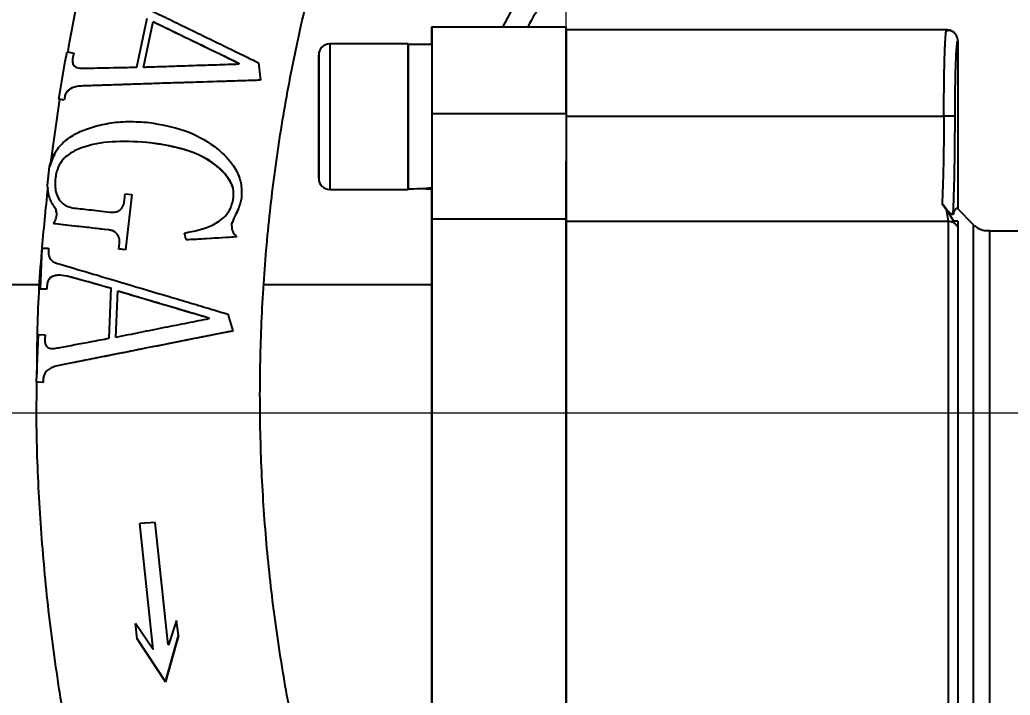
# Model space of a CAD drawing. Header units: millimetres. Extents: x 2251 to 4395, y 932 to 2449.
# Drawn here: x 2930.8 to 3019.3, y 1306.6 to 1367 of the extents above; entities that cross this region are included whole.
import ezdxf

# ---------------------------------------------------------------- set-up
doc = ezdxf.new("R2010")
doc.units = ezdxf.units.MM
doc.layers.add('AM_5', color=3, linetype='Continuous', lineweight=25)
doc.styles.add('SLDTEXTSTYLE1', font='txt.shx', dxfattribs={"width": 0.7, "bigfont": 'gbcbig.shx'})
doc.dimstyles.new('SLDDIMSTYLE12$0', dxfattribs={"dimtxt": 12, "dimasz": 10, "dimexe": 0, "dimexo": 0.0625, "dimgap": 0.875, "dimtad": 1, "dimdec": 1, "dimlfac": 1.8, "dimrnd": 1e-09, "dimzin": 12, "dimdsep": 46, "dimtxsty": 'SLDTEXTSTYLE1', "dimcen": 0.09, "dimdle": 8.16, "dimclrd": 3, "dimclre": 3, "dimadec": 0, "dimazin": 3, "dimtfac": 1, "dimtdec": 1, "dimtofl": 0, "dimtmove": 0, "dimatfit": 3, "dimfxl": 0, "dimfrac": 2, "dimtolj": 1, "dimlwd": 5, "dimlwe": 5, "dimarcsym": 0})

# ---------------------------------------------------------------- blocks, each defined once
blk = doc.blocks.new('*D80')
at = {"layer": 'AM_5', "color": 3, "linetype": 'Continuous', "lineweight": 5, "transparency": 16777216}
for p, q in [((2979.586, 1366.357), (2979.586, 1524.01)), ((3092.509, 1524.01), (2989.586, 1524.01))]:
    blk.add_line(p, q, dxfattribs=at)
at = {"layer": 'AM_5', "color": 3, "lineweight": 5, "transparency": 16777216}
blk.add_line((3102.509, 1472.024), (3102.509, 1524.01), dxfattribs=at)
at = {"layer": 'AM_5', "color": 3, "transparency": 16777216}
for points in [[(2989.586, 1525.677), (2989.586, 1522.343), (2979.586, 1524.01)], [(3092.509, 1525.677), (3092.509, 1522.343), (3102.509, 1524.01)]]:
    blk.add_solid(points, dxfattribs=at)
at = {"layer": 'Defpoints', "color": 0, "transparency": 16777216}
for p in [(2979.586, 1524.01), (3102.509, 1471.962), (2979.586, 1366.295)]:
    blk.add_point(p, dxfattribs=at)
at = {"layer": 'AM_5', "color": 0, "transparency": 16777216, "insert": (3041.048, 1530.885), "char_height": 12, "attachment_point": 5, "style": 'SLDTEXTSTYLE1'}
blk.add_mtext('\\A1;123', dxfattribs=at)
blk = doc.blocks.new('*D81')
at = {"layer": 'AM_5', "color": 3, "linetype": 'Continuous', "lineweight": 5, "transparency": 16777216}
for p, q in [((2817.086, 1308.901), (2817.086, 1522.898)), ((2969.587, 1522.898), (2827.086, 1522.898))]:
    blk.add_line(p, q, dxfattribs=at)
at = {"layer": 'AM_5', "color": 3, "lineweight": 5, "transparency": 16777216}
blk.add_line((2979.587, 1364.078), (2979.587, 1522.898), dxfattribs=at)
at = {"layer": 'AM_5', "color": 3, "transparency": 16777216}
for points in [[(2827.086, 1524.565), (2827.086, 1521.231), (2817.086, 1522.898)], [(2969.587, 1524.565), (2969.587, 1521.231), (2979.587, 1522.898)]]:
    blk.add_solid(points, dxfattribs=at)
at = {"layer": 'Defpoints', "color": 0, "transparency": 16777216}
for p in [(2817.086, 1522.898), (2979.587, 1364.015), (2817.086, 1308.839)]:
    blk.add_point(p, dxfattribs=at)
at = {"layer": 'AM_5', "color": 0, "transparency": 16777216, "insert": (2898.336, 1529.773), "char_height": 12, "attachment_point": 5, "style": 'SLDTEXTSTYLE1'}
blk.add_mtext('\\A1;165', dxfattribs=at)
blk = doc.blocks.new('*D73')
at = {"layer": 'AM_5', "color": 3, "lineweight": 5, "transparency": 16777216}
blk.add_line((3058.297, 1331.828), (2907.958, 1331.828), dxfattribs=at)
at = {"layer": 'AM_5', "color": 3, "linetype": 'Continuous', "lineweight": 5, "transparency": 16777216}
for p, q in [((2907.958, 1321.828), (2907.958, 1100.203)), ((3037.59, 1090.203), (2907.958, 1090.203))]:
    blk.add_line(p, q, dxfattribs=at)
at = {"layer": 'AM_5', "color": 3, "transparency": 16777216}
for points in [[(2906.291, 1321.828), (2909.624, 1321.828), (2907.958, 1331.828)], [(2906.291, 1100.203), (2909.624, 1100.203), (2907.958, 1090.203)]]:
    blk.add_solid(points, dxfattribs=at)
at = {"layer": 'Defpoints', "color": 0, "transparency": 16777216}
for p in [(3058.359, 1331.828), (2907.958, 1090.203), (3037.652, 1090.203)]:
    blk.add_point(p, dxfattribs=at)
at = {"layer": 'AM_5', "color": 0, "transparency": 16777216, "insert": (2901.083, 1164.115), "char_height": 12, "attachment_point": 5, "rotation": 90, "style": 'SLDTEXTSTYLE1'}
blk.add_mtext('\\A1;245', dxfattribs=at)

msp = doc.modelspace()

# ---------------------------------------------------------------- linework, layer by layer
at = {"color": 7, "linetype": 'Continuous', "lineweight": 25}
for p, q in [((2941.238, 1362.725), (2942.147, 1367.113)), ((2941.845, 1362.702), (2942.692, 1366.798)), ((2941.845, 1362.699), (2942.692, 1366.795)), ((2942.692, 1366.798), (2942.692, 1366.795)), ((2979.586, 1366.295), (2967.586, 1366.295)), ((3013.589, 1366.062), (2979.586, 1366.062)), ((3013.541, 1365.908), (3013.586, 1366.062)), ((3014.04, 1365.954), (3013.964, 1365.949)), ((2965.486, 1364.795), (2958.486, 1364.795)), ((2967.586, 1364.735), (2965.486, 1364.735)), ((3014.586, 1365.062), (3014.586, 1350.062)), ((2934.842, 1363.238), (2935.02, 1364.097)), ((2935.02, 1364.097), (2935.605, 1363.981)), ((2935.605, 1363.981), (2935.525, 1363.591)), ((2935.605, 1363.979), (2935.525, 1363.589)), ((2935.525, 1363.589), (2935.525, 1363.591)), ((2935.605, 1363.979), (2935.605, 1363.981)), ((2934.28, 1359.878), (2934.842, 1363.238)), ((2950.36, 1363.077), (2950.341, 1362.979)), ((2952.098, 1363.121), (2952.285, 1361.558)), ((2936.11, 1361.031), (2936.11, 1361.032)), ((2952.285, 1361.551), (2952.285, 1361.558)), ((2957.486, 1361.295), (2957.486, 1361.295)), ((2957.486, 1361.295), (2957.486, 1358.295)), ((2957.486, 1358.295), (2957.486, 1361.295)), ((2934.796, 1360.081), (2934.737, 1359.788)), ((2934.796, 1360.079), (2934.737, 1359.786)), ((2934.796, 1360.079), (2934.796, 1360.081)), ((2934.321, 1359.869), (2933.495, 1353.982)), ((2934.737, 1359.788), (2934.28, 1359.878)), ((2934.476, 1359.837), (2934.28, 1359.878)), ((2934.737, 1359.786), (2934.476, 1359.837)), ((2934.737, 1359.786), (2934.737, 1359.788)), ((2957.486, 1358.295), (2957.486, 1355.295)), ((2957.486, 1358.295), (2957.486, 1358.295)), ((2957.486, 1355.295), (2957.486, 1358.295)), ((2967.587, 1358.575), (2979.586, 1358.575)), ((2979.586, 1358.359), (3013.34, 1358.359)), ((2942.139, 1356.003), (2942.139, 1356.006)), ((2933.751, 1354.71), (2933.445, 1353.865)), ((2933.751, 1354.71), (2933.9, 1354.935)), ((2957.486, 1355.295), (2957.486, 1355.295)), ((2933.248, 1352.159), (2933.445, 1353.865)), ((2965.486, 1353.955), (2965.486, 1351.855)), ((2933.361, 1351.343), (2933.248, 1352.159)), ((2933.964, 1352.828), (2933.964, 1352.83)), ((2940.142, 1350.831), (2940.208, 1351.424)), ((2940.208, 1351.424), (2940.8, 1351.354)), ((2940.8, 1351.354), (2940.23, 1346.414)), ((2940.8, 1351.351), (2940.23, 1346.411)), ((2940.8, 1351.351), (2940.8, 1351.354)), ((2950.592, 1351.894), (2950.592, 1351.901)), ((2958.486, 1351.795), (2965.486, 1351.795)), ((2967.586, 1351.855), (2967.586, 1351.97)), ((2933.864, 1350.238), (2933.864, 1350.24)), ((2950.576, 1351.017), (2950.576, 1351.024)), ((3013.181, 1350.531), (3013.587, 1349.975)), ((3013.587, 1349.975), (3013.653, 1349.878)), ((3013.587, 1349.975), (3013.587, 1349.9)), ((3013.587, 1349.9), (3013.721, 1348.94)), ((3013.653, 1349.878), (3014.187, 1348.967)), ((3016.001, 1348.648), (3014.583, 1350.065)), ((2933.794, 1348.745), (2933.794, 1348.747)), ((2979.587, 1349.139), (2967.587, 1349.139)), ((3013.721, 1348.94), (2979.587, 1348.94)), ((2938.734, 1348.185), (2938.734, 1348.188)), ((2945.509, 1347.904), (2945.509, 1347.909)), ((2945.64, 1347.293), (2945.509, 1347.909)), ((2945.64, 1347.289), (2945.509, 1347.904)), ((3027.562, 1348.062), (3017.415, 1348.062)), ((2939.637, 1346.483), (2939.696, 1346.977)), ((2945.64, 1347.289), (2945.64, 1347.293)), ((2950.179, 1347.558), (2950.179, 1347.565)), ((2932.75, 1346.569), (2932.601, 1342.907)), ((2932.75, 1346.569), (2933.345, 1346.549)), ((2932.75, 1346.569), (2932.75, 1346.569)), ((2933.345, 1346.549), (2933.334, 1346.252)), ((2933.345, 1346.547), (2933.334, 1346.25)), ((2933.345, 1346.547), (2933.345, 1346.549)), ((2940.23, 1346.414), (2939.637, 1346.483)), ((2939.637, 1346.48), (2939.637, 1346.483)), ((2940.23, 1346.411), (2939.637, 1346.48)), ((2940.23, 1346.411), (2940.23, 1346.414)), ((2932.617, 1343.295), (2826.586, 1343.295)), ((2933.211, 1343.185), (2933.196, 1342.886)), ((2933.211, 1343.183), (2933.196, 1342.884)), ((2933.211, 1343.183), (2933.211, 1343.185)), ((2935.227, 1344.002), (2935.227, 1344.004)), ((2967.586, 1343.295), (2952.591, 1343.295)), ((2933.196, 1342.886), (2932.601, 1342.907)), ((2932.601, 1342.907), (2932.601, 1342.906)), ((2932.68, 1342.902), (2932.601, 1342.906)), ((2933.196, 1342.884), (2932.68, 1342.902)), ((2933.196, 1342.884), (2933.196, 1342.886)), ((2938.77, 1338.515), (2938.951, 1342.97)), ((2939.373, 1338.589), (2939.539, 1342.745)), ((2939.373, 1338.586), (2939.539, 1342.742)), ((2939.539, 1342.745), (2939.539, 1342.742)), ((2949.37, 1340.665), (2949.804, 1339.158)), ((2947.672, 1340.339), (2947.665, 1340.243)), ((2932.271, 1334.59), (2932.442, 1338.851)), ((2932.442, 1338.851), (2933.037, 1338.829)), ((2933.037, 1338.829), (2933.019, 1338.434)), ((2933.037, 1338.827), (2933.019, 1338.432)), ((2933.037, 1338.827), (2933.037, 1338.829)), ((2949.804, 1339.151), (2949.804, 1339.158)), ((2934.013, 1336.016), (2934.013, 1336.018)), ((2932.866, 1334.569), (2932.271, 1334.59)), ((2932.421, 1334.583), (2932.271, 1334.59)), ((2932.271, 1334.59), (2932.271, 1334.59)), ((2932.866, 1334.567), (2932.421, 1334.583)), ((2932.878, 1334.869), (2932.866, 1334.569)), ((2932.878, 1334.867), (2932.866, 1334.567)), ((2932.866, 1334.567), (2932.866, 1334.569)), ((2932.878, 1334.867), (2932.878, 1334.869)), ((2942.886, 1322.061), (2941.494, 1321.961)), ((2941.494, 1321.961), (2941.494, 1321.958)), ((2942.696, 1310.704), (2941.494, 1321.961)), ((2942.696, 1310.701), (2941.494, 1321.958)), ((2944.047, 1311.117), (2942.886, 1322.061)), ((2944.797, 1313.305), (2944.07, 1311.125)), ((2944.972, 1311.972), (2944.797, 1313.305)), ((2941.283, 1311.671), (2941.105, 1313.031)), ((2942.696, 1310.704), (2941.105, 1313.031)), ((2941.105, 1313.031), (2941.105, 1313.028)), ((2941.283, 1311.668), (2941.105, 1313.028)), ((2941.283, 1311.671), (2943.785, 1307.829)), ((2941.283, 1311.668), (2941.283, 1311.671)), ((2943.785, 1307.825), (2941.283, 1311.668)), ((2943.785, 1307.829), (2944.972, 1311.972)), ((2944.972, 1311.968), (2943.785, 1307.825)), ((2944.972, 1311.972), (2944.972, 1311.968)), ((2944.07, 1311.125), (2944.047, 1311.117)), ((2943.785, 1307.829), (2943.785, 1307.825))]:
    msp.add_line(p, q, dxfattribs=at)
at = {"color": 7, "linetype": 'Continuous', "lineweight": 25, "flags": 128}
for points in [[(2967.586, 1364.735), (2967.586, 1365.537), (2967.586, 1366.103), (2967.586, 1366.295), (2967.586, 1366.103), (2967.586, 1365.537), (2967.587, 1364.623), (2967.587, 1363.407), (2967.587, 1361.945), (2967.587, 1360.308), (2967.587, 1358.575)], [(2979.586, 1358.575), (2979.586, 1360.308), (2979.586, 1361.945), (2979.586, 1363.407), (2979.586, 1364.623), (2979.586, 1365.537), (2979.586, 1366.103), (2979.586, 1366.295)], [(2958.486, 1364.795), (2958.486, 1364.696), (2958.486, 1364.263), (2958.486, 1363.508), (2958.486, 1362.473), (2958.486, 1361.212), (2958.486, 1359.794), (2958.486, 1358.295)], [(2965.486, 1364.795), (2965.486, 1364.696), (2965.486, 1364.263), (2965.486, 1363.508), (2965.486, 1362.473), (2965.486, 1361.212), (2965.486, 1359.794), (2965.486, 1358.295)], [(2965.486, 1351.855), (2965.486, 1352.031), (2965.486, 1352.549), (2965.486, 1353.382), (2965.486, 1354.483), (2965.486, 1355.793), (2965.486, 1357.24), (2965.486, 1358.744), (2965.486, 1360.224), (2965.486, 1361.598), (2965.486, 1362.791), (2965.486, 1363.739), (2965.486, 1364.389), (2965.486, 1364.706), (2965.486, 1364.735)], [(2958.486, 1358.295), (2958.486, 1356.796), (2958.486, 1355.377), (2958.486, 1354.116), (2958.486, 1353.081), (2958.486, 1352.326), (2958.486, 1351.893), (2958.486, 1351.795)], [(2965.486, 1358.295), (2965.486, 1356.796), (2965.486, 1355.377), (2965.486, 1354.116), (2965.486, 1353.081), (2965.486, 1352.326), (2965.486, 1351.893), (2965.486, 1351.795)], [(2967.587, 1358.575), (2967.587, 1356.928), (2967.587, 1355.335), (2967.587, 1353.842), (2967.587, 1352.488), (2967.587, 1351.311), (2967.587, 1350.344), (2967.587, 1349.614), (2967.587, 1349.139)], [(2979.586, 1358.575), (2979.586, 1356.928), (2979.586, 1355.335), (2979.587, 1353.842), (2979.587, 1352.488), (2979.587, 1351.311), (2979.587, 1350.344), (2979.587, 1349.614), (2979.587, 1349.139)], [(2967.586, 1349.139), (2967.586, 1349.614), (2967.586, 1350.344), (2967.586, 1351.311), (2967.586, 1351.855)], [(2967.586, 1343.295), (2967.586, 1344.335), (2967.586, 1346.276), (2967.586, 1347.88), (2967.586, 1349.139)], [(2967.587, 1349.139), (2967.587, 1347.88), (2967.587, 1346.276), (2967.587, 1344.335), (2967.587, 1342.064), (2967.587, 1339.476), (2967.587, 1336.581), (2967.587, 1333.393), (2967.587, 1329.928), (2967.587, 1326.2), (2967.587, 1322.227), (2967.587, 1318.028), (2967.587, 1313.622), (2967.587, 1309.029), (2967.587, 1304.271), (2967.587, 1299.369), (2967.587, 1294.347), (2967.587, 1289.228)], [(2979.587, 1289.228), (2979.587, 1294.347), (2979.587, 1299.369), (2979.587, 1304.271), (2979.587, 1309.029), (2979.587, 1313.622), (2979.587, 1318.028), (2979.587, 1322.227), (2979.587, 1326.2), (2979.587, 1329.928), (2979.587, 1333.393), (2979.587, 1336.581), (2979.587, 1339.476), (2979.587, 1342.064), (2979.587, 1344.335), (2979.587, 1346.276), (2979.587, 1347.88), (2979.587, 1349.139)], [(3013.721, 1348.94), (3013.721, 1347.693), (3013.721, 1346.1), (3013.721, 1344.168), (3013.721, 1341.908), (3013.721, 1339.329), (3013.721, 1336.444), (3013.721, 1333.265), (3013.721, 1329.808), (3013.721, 1326.088), (3013.721, 1322.123), (3013.721, 1317.931), (3013.721, 1313.531), (3013.721, 1308.943), (3013.721, 1304.19), (3013.721, 1299.293), (3013.721, 1294.274), (3013.721, 1289.157)], [(3014.587, 1348.963), (3014.587, 1348.904), (3014.587, 1348.844), (3014.587, 1348.782), (3014.587, 1348.719), (3014.587, 1348.654), (3014.587, 1348.588), (3014.587, 1348.52), (3014.587, 1348.451)], [(3016.001, 1303.403), (3016.001, 1308.052), (3016.001, 1312.538), (3016.001, 1316.841), (3016.001, 1320.94), (3016.001, 1324.816), (3016.001, 1328.451), (3016.001, 1331.829), (3016.001, 1334.933), (3016.001, 1337.749), (3016.001, 1340.264), (3016.001, 1342.467), (3016.001, 1344.346), (3016.001, 1345.894), (3016.001, 1347.103), (3016.001, 1347.967), (3016.001, 1348.483), (3016.001, 1348.648)], [(3014.587, 1348.451), (3014.587, 1347.211), (3014.587, 1345.628), (3014.587, 1343.71), (3014.587, 1341.464), (3014.587, 1338.902), (3014.587, 1336.035), (3014.587, 1332.877), (3014.587, 1329.442), (3014.587, 1325.746), (3014.587, 1321.806), (3014.587, 1317.641), (3014.587, 1313.269), (3014.587, 1308.712), (3014.587, 1303.989), (3014.587, 1299.124), (3014.587, 1294.137), (3014.587, 1289.053)], [(3017.415, 1348.062), (3017.415, 1348.024), (3017.415, 1347.684), (3017.415, 1346.995), (3017.415, 1345.961), (3017.415, 1344.586), (3017.415, 1342.876), (3017.415, 1340.84), (3017.415, 1338.487), (3017.415, 1335.828), (3017.415, 1332.876), (3017.415, 1329.644), (3017.415, 1326.147), (3017.415, 1322.402), (3017.415, 1318.426), (3017.415, 1314.238), (3017.415, 1309.858), (3017.415, 1305.306)], [(2967.587, 1279.735), (2967.587, 1283.257), (2967.587, 1288.174), (2967.587, 1293.016), (2967.587, 1297.757), (2967.587, 1302.374), (2967.587, 1306.842), (2967.587, 1311.139), (2967.587, 1315.244), (2967.587, 1319.135), (2967.587, 1322.792), (2967.587, 1326.197), (2967.587, 1329.332), (2967.587, 1332.182), (2967.587, 1334.732), (2967.587, 1336.969), (2967.587, 1338.881), (2967.587, 1340.459), (2967.587, 1341.695), (2967.587, 1342.582), (2967.587, 1343.116), (2967.586, 1343.295)]]:
    msp.add_lwpolyline(points, dxfattribs=at)
at = {"color": 7, "linetype": 'Continuous', "lineweight": 25}
for centre, radius, start, end in [((3040.509, 1331.828), 75, 103.12199, 152.6419), ((2958.486, 1363.795), 1, 90, 180), ((2958.486, 1352.795), 1, 180, 270)]:
    msp.add_arc(centre, radius, start, end, dxfattribs=at)
for centre, start_param, end_param in [((2965.486, 1358.295), 4.712389, 4.901786), ((2967.586, 1358.295), 4.618117, 4.712389)]:
    msp.add_ellipse(centre, major_axis=(11.154, 0), ratio=0.577348, start_param=start_param, end_param=end_param, dxfattribs=at)
for points, knots in [([(3102.154, 1163.097), (3104.714, 1163.122), (3108.295, 1163.157), (3113.564, 1163.435), (3118.028, 1163.771), (3123.344, 1164.336), (3128.913, 1165.11), (3134.727, 1166.12), (3140.698, 1167.376), (3146.774, 1168.886), (3152.912, 1170.657), (3159.077, 1172.691), (3165.241, 1174.991), (3171.378, 1177.556), (3177.466, 1180.386), (3183.485, 1183.48), (3189.418, 1186.835), (3195.247, 1190.447), (3200.957, 1194.312), (3206.532, 1198.427), (3211.96, 1202.784), (3217.225, 1207.378), (3222.317, 1212.203), (3227.222, 1217.25), (3231.928, 1222.513), (3236.426, 1227.983), (3240.704, 1233.651), (3244.753, 1239.509), (3248.563, 1245.545), (3252.124, 1251.751), (3255.43, 1258.116), (3258.471, 1264.628), (3261.24, 1271.277), (3263.73, 1278.052), (3265.935, 1284.94), (3267.85, 1291.928), (3269.469, 1299.006), (3270.787, 1306.16), (3271.799, 1313.377), (3272.504, 1320.644), (3272.897, 1327.948), (3272.976, 1335.276), (3272.739, 1342.614), (3272.184, 1349.949), (3271.312, 1357.266), (3270.122, 1364.553), (3268.614, 1371.796), (3266.789, 1378.98), (3264.648, 1386.093), (3262.194, 1393.121), (3259.43, 1400.049), (3256.357, 1406.866), (3252.98, 1413.556), (3249.302, 1420.108), (3245.329, 1426.508), (3241.064, 1432.744), (3236.512, 1438.802), (3231.68, 1444.67), (3226.573, 1450.336), (3221.197, 1455.789), (3215.75, 1460.837), (3210.277, 1465.489), (3204.818, 1469.758), (3199.194, 1473.801), (3193.412, 1477.609), (3187.485, 1481.177), (3181.422, 1484.499), (3175.236, 1487.569), (3168.94, 1490.383), (3162.546, 1492.935), (3156.071, 1495.221), (3149.533, 1497.237), (3142.958, 1498.98), (3136.385, 1500.445), (3129.892, 1501.626), (3123.602, 1502.523), (3118.078, 1503.107), (3113.196, 1503.474), (3108.371, 1503.714), (3102.397, 1503.831), (3096.88, 1503.721), (3091.611, 1503.449), (3087.147, 1503.112), (3081.831, 1502.547), (3076.262, 1501.773), (3070.448, 1500.763), (3064.477, 1499.507), (3058.401, 1497.996), (3052.263, 1496.226), (3046.098, 1494.192), (3039.934, 1491.892), (3033.797, 1489.327), (3027.709, 1486.496), (3021.69, 1483.403), (3015.757, 1480.048), (3009.928, 1476.436), (3004.218, 1472.57), (2998.642, 1468.456), (2993.215, 1464.099), (2987.95, 1459.505), (2982.858, 1454.68), (2977.953, 1449.633), (2973.246, 1444.37), (2968.749, 1438.9), (2964.47, 1433.231), (2960.422, 1427.374), (2956.612, 1421.338), (2953.05, 1415.132), (2949.746, 1408.767), (2946.703, 1402.255), (2943.941, 1395.604), (2941.604, 1389.321), (2940.325, 1385.216), (2939.762, 1383.408)], [0, 0, 0, 0, 0.010207, 0.014274, 0.021037, 0.028056, 0.035587, 0.043451, 0.051578, 0.059911, 0.06841, 0.077044, 0.085791, 0.094634, 0.103558, 0.112554, 0.121612, 0.130726, 0.13989, 0.149098, 0.158347, 0.167633, 0.176954, 0.186306, 0.195688, 0.205098, 0.214535, 0.223996, 0.233481, 0.242989, 0.252518, 0.262068, 0.271639, 0.281229, 0.290838, 0.300466, 0.310113, 0.319778, 0.329461, 0.339162, 0.348881, 0.358618, 0.368373, 0.378146, 0.387938, 0.397748, 0.407578, 0.417427, 0.427296, 0.437185, 0.447097, 0.457031, 0.466988, 0.47697, 0.486979, 0.497016, 0.507082, 0.517181, 0.527315, 0.537488, 0.547704, 0.556915, 0.566123, 0.575327, 0.584526, 0.593719, 0.602905, 0.612082, 0.621247, 0.630396, 0.639524, 0.64862, 0.657668, 0.666638, 0.675463, 0.683979, 0.691963, 0.697606, 0.703501, 0.71122, 0.721427, 0.725494, 0.732257, 0.739276, 0.746807, 0.754671, 0.762798, 0.771131, 0.77963, 0.788264, 0.797011, 0.805853, 0.814778, 0.823774, 0.832832, 0.841946, 0.85111, 0.860318, 0.869567, 0.878853, 0.888174, 0.897526, 0.906908, 0.916318, 0.925755, 0.935216, 0.944701, 0.954208, 0.963738, 0.973288, 0.982858, 0.992449, 1, 1, 1, 1]), ([(2994.003, 1229.504), (2993.042, 1230.505), (2990.553, 1233.097), (2986.771, 1237.511), (2982.64, 1242.713), (2978.739, 1248.118), (2975.07, 1253.705), (2971.643, 1259.466), (2968.469, 1265.39), (2965.555, 1271.465), (2962.911, 1277.68), (2960.542, 1284.022), (2958.458, 1290.479), (2956.663, 1297.039), (2955.163, 1303.687), (2953.964, 1310.411), (2953.07, 1317.197), (2952.485, 1324.03), (2952.211, 1330.898), (2952.252, 1337.786), (2952.61, 1344.678), (2953.285, 1351.562), (2954.278, 1358.422), (2955.589, 1365.244), (2957.219, 1372.013), (2959.164, 1378.715), (2961.424, 1385.335), (2963.996, 1391.858), (2966.877, 1398.271), (2970.063, 1404.559), (2973.551, 1410.708), (2977.336, 1416.703), (2981.412, 1422.533), (2985.775, 1428.181), (2990.419, 1433.637), (2995.338, 1438.886), (3000.348, 1443.743), (3005.402, 1448.215), (3010.461, 1452.312), (3015.687, 1456.189), (3021.081, 1459.819), (3025.557, 1462.617), (3028.282, 1464.114), (3029.108, 1464.568)], [0, 0, 0, 0, 0.015178, 0.039329, 0.06356, 0.087866, 0.112243, 0.136687, 0.161195, 0.185765, 0.210395, 0.235082, 0.259825, 0.284624, 0.309477, 0.334382, 0.359341, 0.384352, 0.409415, 0.434531, 0.459699, 0.484921, 0.510196, 0.535528, 0.560915, 0.586361, 0.611867, 0.637436, 0.66307, 0.688773, 0.714548, 0.740401, 0.766336, 0.79236, 0.818482, 0.844709, 0.871054, 0.894803, 0.918543, 0.942272, 0.965987, 0.989686, 1, 1, 1, 1]), ([(3023.936, 1402.922), (3023.647, 1402.854), (3023.068, 1402.716), (3022.203, 1402.497), (3021.341, 1402.269), (3020.483, 1402.03), (3019.627, 1401.78), (3018.775, 1401.52), (3017.926, 1401.249), (3017.08, 1400.968), (3016.237, 1400.677), (3015.398, 1400.375), (3013.264, 1399.579), (3009.884, 1398.158), (3005.343, 1395.867), (3000.943, 1393.248), (2996.697, 1390.296), (2992.657, 1387.039), (2988.847, 1383.491), (2985.298, 1379.681), (2982.042, 1375.64), (2979.089, 1371.395), (2977.207, 1368.233), (2976.273, 1366.509), (2976.158, 1366.295)], [0, 0, 0, 0, 0.0109905, 0.0219738, 0.0329514, 0.0439251, 0.0548963, 0.0658669, 0.0768384, 0.0878125, 0.0987907, 0.1097749, 0.1207665, 0.1829209, 0.2450819, 0.3084864, 0.3718973, 0.435946, 0.5000009, 0.5640495, 0.6281044, 0.6915089, 0.7549199, 0.7639105, 0.7639105, 0.7639105, 0.7639105]), ([(2936.206, 1369.831), (2936.052, 1369.178), (2935.603, 1367.278), (2935.276, 1365.353), (2935.061, 1364.089)], [0, 0, 0, 0, 0.343292, 1, 1, 1, 1]), ([(2937.967, 1370.003), (2938.725, 1369.636), (2940.239, 1368.902), (2943.522, 1367.305), (2946.535, 1365.836), (2948.967, 1364.65), (2950.649, 1363.829), (2951.651, 1363.339), (2952.098, 1363.121)], [0, 0, 0, 0, 0.22299, 0.445793, 0.67328, 0.789814, 0.906343, 1, 1, 1, 1]), ([(2942.692, 1366.798), (2943.269, 1366.518), (2944.442, 1365.95), (2946.351, 1365.024), (2948.363, 1364.047), (2949.686, 1363.404), (2950.36, 1363.077)], [0, 0, 0, 0, 0.233574, 0.473975, 0.732396, 1, 1, 1, 1]), ([(2942.692, 1366.795), (2943.749, 1366.282), (2945.865, 1365.256), (2948.533, 1363.96), (2949.918, 1363.286), (2950.36, 1363.071)], [0, 0, 0, 0, 0.405367, 0.810677, 1, 1, 1, 1]), ([(2979.586, 1362.295), (2979.586, 1362.823), (2979.586, 1364.229), (2979.586, 1365.64), (2979.586, 1366.266), (2979.586, 1365.669), (2979.586, 1363.972), (2979.586, 1361.415), (2979.586, 1359.378), (2979.586, 1358.359)], [0, 0, 0, 0, 0.091355, 0.242796, 0.394236, 0.545677, 0.697118, 0.848559, 1, 1, 1, 1]), ([(3013.34, 1358.359), (3013.345, 1359.359), (3013.352, 1360.882), (3013.383, 1362.684), (3013.41, 1363.737), (3013.438, 1364.507), (3013.465, 1365.069), (3013.496, 1365.539), (3013.522, 1365.853), (3013.538, 1365.899), (3013.541, 1365.908)], [0, 0, 0, 0, 0.276006, 0.420829, 0.569794, 0.657735, 0.751932, 0.852383, 0.969954, 1, 1, 1, 1]), ([(3014.195, 1365.856), (3014.086, 1365.916), (3013.867, 1366.038), (3013.639, 1365.966), (3013.525, 1365.93)], [0, 0, 0, 0, 0.500061, 1, 1, 1, 1]), ([(3014.586, 1365.062), (3014.581, 1365.145), (3014.571, 1365.28), (3014.486, 1365.524), (3014.345, 1365.737), (3014.139, 1365.903), (3013.902, 1366.028), (3013.71, 1366.049), (3013.586, 1366.062)], [0, 0, 0, 0, 0.158879, 0.258263, 0.492919, 0.635443, 0.763123, 1, 1, 1, 1]), ([(3014.34, 1358.322), (3014.344, 1359.221), (3014.354, 1361.019), (3014.411, 1363.249), (3014.492, 1364.79), (3014.555, 1364.971), (3014.586, 1365.062)], [0, 0, 0, 0, 0.250108, 0.500057, 0.750022, 1, 1, 1, 1]), ([(2935.525, 1363.591), (2935.511, 1363.507), (2935.487, 1363.361), (2935.493, 1363.159), (2935.54, 1362.976), (2935.722, 1362.729), (2936.111, 1362.616), (2936.54, 1362.627), (2936.747, 1362.632)], [0, 0, 0, 0, 0.075592, 0.129544, 0.200348, 0.316647, 0.669362, 1, 1, 1, 1]), ([(2935.525, 1363.589), (2935.51, 1363.504), (2935.488, 1363.38), (2935.493, 1363.275), (2935.495, 1363.243)], [0, 0, 0, 0, 0.690619, 1, 1, 1, 1]), ([(2957.486, 1358.295), (2957.486, 1358.986), (2957.486, 1360.051), (2957.486, 1361.331), (2957.486, 1362.211), (2957.486, 1362.926), (2957.486, 1363.59), (2957.486, 1363.927), (2957.486, 1363.59), (2957.486, 1362.926), (2957.487, 1362.211), (2957.487, 1361.331), (2957.487, 1360.051), (2957.487, 1358.986), (2957.487, 1358.295)], [0, 0, 0, 0, 0.119728, 0.18418, 0.25, 0.31582, 0.380272, 0.5, 0.619728, 0.68418, 0.75, 0.81582, 0.880272, 1, 1, 1, 1]), ([(2936.747, 1362.632), (2937.611, 1362.651), (2938.908, 1362.679), (2940.655, 1362.714), (2941.238, 1362.725)], [0, 0, 0, 0, 0.666054, 1, 1, 1, 1]), ([(2950.341, 1362.979), (2949.699, 1362.958), (2948.396, 1362.917), (2946.362, 1362.851), (2944.32, 1362.784), (2942.822, 1362.735), (2942.013, 1362.708), (2941.845, 1362.702)], [0, 0, 0, 0, 0.231076, 0.468855, 0.699928, 0.937733, 1, 1, 1, 1]), ([(2936.11, 1361.032), (2935.959, 1361.009), (2935.656, 1360.962), (2935.264, 1360.806), (2935.002, 1360.564), (2934.847, 1360.281), (2934.812, 1360.144), (2934.796, 1360.081)], [0, 0, 0, 0, 0.2849657, 0.5701763, 0.8579747, 0.9347833, 1, 1, 1, 1]), ([(2936.11, 1361.031), (2935.955, 1361.006), (2935.646, 1360.958), (2935.255, 1360.798), (2934.999, 1360.556), (2934.848, 1360.282), (2934.812, 1360.143), (2934.796, 1360.079)], [0, 0, 0, 0, 0.284377, 0.568981, 0.855817, 0.932972, 1, 1, 1, 1]), ([(2952.285, 1361.558), (2951.691, 1361.54), (2950.502, 1361.503), (2947.907, 1361.422), (2945.164, 1361.334), (2942.525, 1361.248), (2940.64, 1361.186), (2938.926, 1361.129), (2937.352, 1361.076), (2936.536, 1361.047), (2936.11, 1361.032)], [0, 0, 0, 0, 0.1101454, 0.2202978, 0.4397644, 0.5503798, 0.6609876, 0.7707247, 0.8804511, 1, 1, 1, 1]), ([(2952.285, 1361.551), (2951.419, 1361.525), (2949.689, 1361.473), (2946.298, 1361.367), (2942.767, 1361.254), (2939.434, 1361.144), (2937.26, 1361.071), (2936.349, 1361.039), (2936.11, 1361.031)], [0, 0, 0, 0, 0.185407, 0.370709, 0.558398, 0.746927, 0.933689, 1, 1, 1, 1]), ([(2957.487, 1358.295), (2957.487, 1357.603), (2957.487, 1356.538), (2957.487, 1355.258), (2957.487, 1354.378), (2957.486, 1353.663), (2957.486, 1352.999), (2957.486, 1352.662), (2957.486, 1352.999), (2957.486, 1353.663), (2957.486, 1354.378), (2957.486, 1355.258), (2957.486, 1356.538), (2957.486, 1357.603), (2957.486, 1358.295)], [0, 0, 0, 0, 0.119728, 0.18418, 0.25, 0.31582, 0.380272, 0.5, 0.619728, 0.68418, 0.75, 0.81582, 0.880272, 1, 1, 1, 1]), ([(3013.34, 1358.359), (3013.337, 1357.589), (3013.331, 1356.052), (3013.298, 1353.949), (3013.247, 1352.018), (3013.204, 1351.047), (3013.181, 1350.531)], [0, 0, 0, 0, 0.250692, 0.499976, 0.734182, 1, 1, 1, 1]), ([(3014.34, 1358.322), (3014.322, 1358.327), (3014.285, 1358.336), (3014.051, 1358.349), (3013.719, 1358.357), (3013.463, 1358.359), (3013.34, 1358.359)], [0, 0, 0, 0, 0.241118, 0.500786, 0.760016, 1, 1, 1, 1]), ([(3014.17, 1349.585), (3014.196, 1350.17), (3014.244, 1351.237), (3014.296, 1353.4), (3014.33, 1355.735), (3014.337, 1357.466), (3014.34, 1358.322)], [0, 0, 0, 0, 0.273586, 0.498961, 0.752012, 1, 1, 1, 1]), ([(2933.445, 1353.865), (2933.606, 1354.316), (2933.919, 1355.193), (2934.742, 1356.121), (2935.807, 1356.85), (2937.148, 1357.365), (2938.702, 1357.744), (2940.45, 1357.913), (2941.714, 1357.827), (2942.345, 1357.784)], [0, 0, 0, 0, 0.153019, 0.297411, 0.441696, 0.5827, 0.723648, 0.861813, 1, 1, 1, 1]), ([(2942.345, 1357.784), (2943.402, 1357.605), (2945.466, 1357.254), (2948.057, 1355.846), (2949.684, 1354.341), (2950.446, 1352.912), (2950.636, 1351.833), (2950.591, 1351.225), (2950.576, 1351.024)], [0, 0, 0, 0, 0.271147, 0.5298944, 0.7266952, 0.8469675, 0.9493062, 1, 1, 1, 1]), ([(2942.139, 1356.006), (2941.069, 1356.059), (2938.92, 1356.165), (2936.552, 1355.694), (2935.199, 1355.046), (2934.507, 1354.342), (2934.176, 1353.766), (2934.02, 1353.192), (2933.98, 1352.928), (2933.964, 1352.83)], [0, 0, 0, 0, 0.279466, 0.561234, 0.760369, 0.846596, 0.933772, 0.975461, 1, 1, 1, 1]), ([(2949.885, 1351.106), (2949.886, 1351.372), (2949.888, 1351.904), (2949.459, 1352.826), (2948.499, 1353.899), (2946.677, 1355.063), (2944.354, 1355.706), (2942.784, 1355.919), (2942.139, 1356.006)], [0, 0, 0, 0, 0.077882, 0.155889, 0.303048, 0.519911, 0.802703, 1, 1, 1, 1]), ([(2949.852, 1351.782), (2949.852, 1351.788), (2949.841, 1352.028), (2949.532, 1352.648), (2948.71, 1353.729), (2947.081, 1354.856), (2944.704, 1355.636), (2943.021, 1355.877), (2942.139, 1356.003)], [0, 0, 0, 0, 0.00184, 0.074749, 0.2227, 0.476818, 0.725837, 1, 1, 1, 1]), ([(2979.586, 1348.872), (2979.586, 1349.21), (2979.586, 1349.887), (2979.586, 1351.884), (2979.586, 1353.582), (2979.586, 1354.295)], [0, 0, 0, 0, 0.367232, 0.734464, 1, 1, 1, 1]), ([(2933.864, 1350.24), (2933.766, 1350.405), (2933.569, 1350.735), (2933.335, 1351.317), (2933.28, 1351.847), (2933.248, 1352.159)], [0, 0, 0, 0, 0.291087, 0.582222, 1, 1, 1, 1]), ([(2933.964, 1352.83), (2933.946, 1352.606), (2933.91, 1352.155), (2934.008, 1351.493), (2934.28, 1350.833), (2934.774, 1350.371), (2935.257, 1350.225), (2935.46, 1350.164)], [0, 0, 0, 0, 0.140036, 0.28161, 0.481654, 0.781436, 1, 1, 1, 1]), ([(2933.277, 1351.949), (2933.079, 1350.047), (2932.629, 1345.721), (2932.313, 1340.075), (2932.295, 1336.338), (2932.289, 1335.038)], [0, 0, 0, 0, 0.338448, 0.769886, 1, 1, 1, 1]), ([(2934.072, 1349.417), (2934.079, 1349.504), (2934.091, 1349.678), (2934.053, 1349.907), (2933.974, 1350.102), (2933.906, 1350.188), (2933.864, 1350.24)], [0, 0, 0, 0, 0.227622, 0.457985, 0.670614, 1, 1, 1, 1]), ([(2934.076, 1349.707), (2934.068, 1349.775), (2934.052, 1349.918), (2933.971, 1350.101), (2933.905, 1350.186), (2933.864, 1350.238)], [0, 0, 0, 0, 0.266914, 0.554772, 1, 1, 1, 1]), ([(2938.82, 1349.78), (2938.999, 1349.769), (2939.278, 1349.754), (2939.655, 1349.889), (2939.893, 1350.099), (2940.069, 1350.424), (2940.114, 1350.677), (2940.142, 1350.831)], [0, 0, 0, 0, 0.297366, 0.460878, 0.62571, 0.771958, 1, 1, 1, 1]), ([(2945.509, 1347.909), (2946.37, 1348.083), (2947.702, 1348.352), (2949.053, 1349.25), (2949.693, 1350.158), (2949.819, 1350.782), (2949.885, 1351.106)], [0, 0, 0, 0, 0.4419525, 0.6841992, 0.835853, 1, 1, 1, 1]), ([(2950.576, 1351.024), (2950.505, 1350.702), (2950.379, 1350.133), (2949.974, 1349.423), (2949.799, 1348.956), (2949.711, 1348.723)], [0, 0, 0, 0, 0.394484, 0.697426, 1, 1, 1, 1]), ([(2950.576, 1351.017), (2950.504, 1350.694), (2950.375, 1350.117), (2949.978, 1349.426), (2949.8, 1348.953), (2949.711, 1348.716)], [0, 0, 0, 0, 0.388501, 0.694445, 1, 1, 1, 1]), ([(3014.17, 1349.585), (3014.154, 1349.565), (3014.131, 1349.538), (3014.023, 1349.591), (3013.948, 1349.65), (3013.905, 1349.686), (3013.859, 1349.729), (3013.806, 1349.779), (3013.748, 1349.84), (3013.653, 1349.943), (3013.44, 1350.196), (3013.293, 1350.386), (3013.181, 1350.531)], [0, 0, 0, 0, 0.27589, 0.390643, 0.418177, 0.445711, 0.473391, 0.500431, 0.533675, 0.57319, 0.676813, 1, 1, 1, 1]), ([(2933.794, 1348.747), (2933.84, 1348.821), (2933.917, 1348.943), (2934.019, 1349.148), (2934.057, 1349.314), (2934.07, 1349.403), (2934.072, 1349.417)], [0, 0, 0, 0, 0.41784, 0.693834, 0.949665, 1, 1, 1, 1]), ([(2935.46, 1350.164), (2935.941, 1350.109), (2936.922, 1349.997), (2938.179, 1349.853), (2938.82, 1349.78)], [0, 0, 0, 0, 0.490594, 1, 1, 1, 1]), ([(3013.653, 1349.878), (3013.648, 1349.882), (3013.639, 1349.89), (3013.624, 1349.897), (3013.612, 1349.9), (3013.603, 1349.902), (3013.594, 1349.901), (3013.589, 1349.9), (3013.587, 1349.9)], [0, 0, 0, 0, 0.34149, 0.600702, 0.707015, 0.804216, 0.899366, 1, 1, 1, 1]), ([(3014.579, 1350.062), (3014.512, 1350.096), (3014.376, 1350.165), (3014.239, 1349.781), (3014.17, 1349.585)], [0, 0, 0, 0, 0.490787, 1, 1, 1, 1]), ([(2938.734, 1348.188), (2937.651, 1348.311), (2935.569, 1348.549), (2934.369, 1348.683), (2933.794, 1348.747)], [0, 0, 0, 0, 0.520417, 1, 1, 1, 1]), ([(2938.734, 1348.185), (2937.765, 1348.296), (2935.827, 1348.517), (2934.395, 1348.678), (2933.861, 1348.737), (2933.794, 1348.745)], [0, 0, 0, 0, 0.466445, 0.932894, 1, 1, 1, 1]), ([(2949.711, 1348.723), (2949.709, 1348.57), (2949.705, 1348.263), (2949.889, 1347.848), (2950.084, 1347.658), (2950.179, 1347.565)], [0, 0, 0, 0, 0.3373649, 0.6775205, 1, 1, 1, 1]), ([(2979.586, 1330.333), (2979.586, 1331.16), (2979.586, 1333.69), (2979.586, 1337.335), (2979.586, 1341.248), (2979.586, 1344.485), (2979.586, 1347.118), (2979.586, 1348.287), (2979.586, 1348.872)], [0, 0, 0, 0, 0.088563, 0.270851, 0.453138, 0.635425, 0.817713, 1, 1, 1, 1]), ([(3014.587, 1348.963), (3014.566, 1348.964), (3014.531, 1348.965), (3014.29, 1348.967), (3014.187, 1348.967)], [0, 0, 0, 0, 0.572197, 1, 1, 1, 1]), ([(3017.421, 1348.094), (3017.275, 1348.09), (3016.911, 1348.083), (3016.441, 1348.278), (3016.183, 1348.502), (3016.089, 1348.584)], [0, 0, 0, 0, 0.298929, 0.743168, 1, 1, 1, 1]), ([(2939.696, 1346.977), (2939.7, 1347.14), (2939.707, 1347.417), (2939.538, 1347.762), (2939.312, 1347.995), (2939.032, 1348.14), (2938.832, 1348.172), (2938.734, 1348.188)], [0, 0, 0, 0, 0.26261, 0.443971, 0.625229, 0.817543, 1, 1, 1, 1]), ([(2939.696, 1346.974), (2939.7, 1347.137), (2939.707, 1347.413), (2939.537, 1347.762), (2939.306, 1347.997), (2939.025, 1348.138), (2938.828, 1348.17), (2938.734, 1348.185)], [0, 0, 0, 0, 0.267101, 0.452006, 0.636956, 0.828357, 1, 1, 1, 1]), ([(2950.179, 1347.565), (2948.981, 1347.494), (2947.518, 1347.407), (2945.928, 1347.311), (2945.64, 1347.293)], [0, 0, 0, 0, 0.819128, 1, 1, 1, 1]), ([(2950.179, 1347.558), (2949.317, 1347.508), (2947.961, 1347.428), (2946.261, 1347.326), (2945.64, 1347.289)], [0, 0, 0, 0, 0.635161, 1, 1, 1, 1]), ([(2933.334, 1346.252), (2933.337, 1346.17), (2933.341, 1346.003), (2933.428, 1345.716), (2933.618, 1345.437), (2933.948, 1345.234), (2934.234, 1345.162), (2934.379, 1345.126)], [0, 0, 0, 0, 0.088857, 0.178743, 0.417554, 0.704897, 1, 1, 1, 1]), ([(2934.379, 1345.126), (2935.186, 1344.887), (2936.799, 1344.411), (2940.291, 1343.374), (2943.491, 1342.421), (2946.068, 1341.652), (2947.844, 1341.121), (2948.901, 1340.805), (2949.37, 1340.665)], [0, 0, 0, 0, 0.223616, 0.447069, 0.674605, 0.79085, 0.907091, 1, 1, 1, 1]), ([(2979.587, 1277.295), (2979.587, 1279.081), (2979.587, 1284.017), (2979.587, 1291.957), (2979.587, 1300.925), (2979.587, 1309.413), (2979.587, 1317.281), (2979.587, 1324.391), (2979.587, 1330.623), (2979.587, 1335.869), (2979.587, 1340.047), (2979.587, 1343.054), (2979.587, 1344.945), (2979.586, 1345.169), (2979.586, 1345.281)], [0, 0, 0, 0, 0.049119, 0.135691, 0.222263, 0.308836, 0.395408, 0.48198, 0.568552, 0.655124, 0.741696, 0.828268, 0.91484, 1, 1, 1, 1]), ([(2935.227, 1344.004), (2934.927, 1344.063), (2934.324, 1344.183), (2933.77, 1344.097), (2933.454, 1343.868), (2933.33, 1343.706), (2933.25, 1343.496), (2933.224, 1343.323), (2933.214, 1343.219), (2933.211, 1343.185)], [0, 0, 0, 0, 0.346276, 0.693905, 0.784054, 0.874801, 0.925202, 0.975897, 1, 1, 1, 1]), ([(2935.227, 1344.002), (2934.916, 1344.062), (2934.291, 1344.184), (2933.734, 1344.086), (2933.428, 1343.839), (2933.313, 1343.672), (2933.242, 1343.458), (2933.222, 1343.297), (2933.213, 1343.206), (2933.211, 1343.183)], [0, 0, 0, 0, 0.352704, 0.706931, 0.794737, 0.883199, 0.933397, 0.983603, 1, 1, 1, 1]), ([(2938.951, 1342.967), (2937.941, 1343.248), (2936.571, 1343.629), (2935.507, 1343.924), (2935.227, 1344.002)], [0, 0, 0, 0, 0.73729, 1, 1, 1, 1]), ([(2938.951, 1342.97), (2937.839, 1343.279), (2936.474, 1343.659), (2935.422, 1343.95), (2935.227, 1344.004)], [0, 0, 0, 0, 0.815386, 1, 1, 1, 1]), ([(2939.539, 1342.745), (2940.151, 1342.564), (2941.391, 1342.198), (2943.415, 1341.6), (2945.551, 1340.968), (2946.957, 1340.551), (2947.672, 1340.339)], [0, 0, 0, 0, 0.23296, 0.472722, 0.7317049, 1, 1, 1, 1]), ([(2939.539, 1342.742), (2940.659, 1342.411), (2942.897, 1341.75), (2945.727, 1340.911), (2947.199, 1340.474), (2947.672, 1340.334)], [0, 0, 0, 0, 0.404163, 0.808277, 1, 1, 1, 1]), ([(2947.665, 1340.243), (2947.03, 1340.117), (2945.741, 1339.861), (2943.667, 1339.447), (2941.498, 1339.014), (2940.09, 1338.732), (2939.373, 1338.589)], [0, 0, 0, 0, 0.2342809, 0.4753573, 0.7330751, 1, 1, 1, 1]), ([(2949.804, 1339.158), (2949.217, 1339.043), (2948.043, 1338.811), (2945.48, 1338.304), (2942.771, 1337.767), (2940.163, 1337.249), (2938.301, 1336.877), (2936.608, 1336.539), (2935.14, 1336.245), (2934.379, 1336.092), (2934.013, 1336.018)], [0, 0, 0, 0, 0.112188, 0.224385, 0.447913, 0.560664, 0.673407, 0.785115, 0.89681, 1, 1, 1, 1]), ([(2949.804, 1339.151), (2948.952, 1338.984), (2947.247, 1338.649), (2943.905, 1337.988), (2940.421, 1337.297), (2937.128, 1336.641), (2935.062, 1336.228), (2934.196, 1336.053), (2934.013, 1336.016)], [0, 0, 0, 0, 0.188197, 0.37627, 0.567169, 0.759065, 0.948883, 1, 1, 1, 1]), ([(2933.019, 1338.434), (2933.019, 1338.349), (2933.019, 1338.198), (2933.065, 1337.988), (2933.151, 1337.802), (2933.401, 1337.6), (2933.805, 1337.578), (2934.207, 1337.656), (2934.378, 1337.689)], [0, 0, 0, 0, 0.0772095, 0.1383622, 0.2243536, 0.3475855, 0.722164, 1, 1, 1, 1]), ([(2934.378, 1337.689), (2935.25, 1337.853), (2936.532, 1338.095), (2938.229, 1338.413), (2938.77, 1338.515)], [0, 0, 0, 0, 0.6809188, 1, 1, 1, 1]), ([(2934.013, 1336.018), (2933.867, 1335.97), (2933.58, 1335.875), (2933.241, 1335.669), (2933.025, 1335.414), (2932.925, 1335.172), (2932.887, 1335.015), (2932.881, 1334.917), (2932.878, 1334.869)], [0, 0, 0, 0, 0.29148, 0.57507, 0.807928, 0.896775, 0.949081, 1, 1, 1, 1]), ([(2934.013, 1336.016), (2933.864, 1335.967), (2933.573, 1335.87), (2933.214, 1335.65), (2932.999, 1335.37), (2932.893, 1335.071), (2932.883, 1334.934), (2932.878, 1334.867)], [0, 0, 0, 0, 0.293371, 0.572585, 0.854576, 0.929363, 1, 1, 1, 1]), ([(2932.284, 1334.589), (2932.268, 1333.597), (2932.212, 1330.158), (2932.448, 1324.269), (2932.987, 1316.934), (2933.864, 1309.616), (2935.053, 1302.329), (2936.561, 1295.087), (2938.386, 1287.902), (2940.527, 1280.789), (2942.98, 1273.762), (2945.745, 1266.833), (2948.818, 1260.017), (2952.195, 1253.326), (2955.873, 1246.774), (2959.846, 1240.374), (2964.111, 1234.139), (2968.662, 1228.081), (2973.494, 1222.213), (2978.602, 1216.546), (2983.978, 1211.094), (2989.425, 1206.046), (2994.898, 1201.394), (3000.356, 1197.124), (3005.981, 1193.082), (3011.763, 1189.274), (3017.69, 1185.706), (3023.753, 1182.384), (3029.939, 1179.313), (3036.235, 1176.5), (3042.629, 1173.948), (3049.104, 1171.662), (3055.642, 1169.646), (3062.217, 1167.903), (3068.789, 1166.438), (3075.283, 1165.257), (3081.573, 1164.36), (3087.097, 1163.776), (3091.979, 1163.41), (3096.803, 1163.162), (3100.218, 1163.121), (3102.154, 1163.097)], [0, 0, 0, 0, 0.011098, 0.038456, 0.065866, 0.093327, 0.120841, 0.148408, 0.176031, 0.203709, 0.231446, 0.259243, 0.287104, 0.31503, 0.343027, 0.371097, 0.399245, 0.427478, 0.455801, 0.484223, 0.512754, 0.541404, 0.567237, 0.593062, 0.618875, 0.644675, 0.670459, 0.696222, 0.721959, 0.747663, 0.773323, 0.798921, 0.824432, 0.849809, 0.874965, 0.899718, 0.9236, 0.945993, 0.961817, 0.978352, 1, 1, 1, 1])]:
    msp.add_open_spline(points, degree=3, knots=knots, dxfattribs=at)
for points in [[(2979.586, 1358.359), (2979.586, 1357.256), (2979.586, 1355.049), (2979.587, 1352.171), (2979.587, 1349.931), (2979.587, 1349.271), (2979.587, 1348.94)], [(2979.587, 1348.94), (2979.587, 1348.366), (2979.587, 1347.217), (2979.587, 1344.616), (2979.587, 1341.401), (2979.587, 1337.538), (2979.587, 1333.081), (2979.587, 1328.065), (2979.587, 1322.539), (2979.587, 1316.553), (2979.587, 1310.164), (2979.587, 1303.428), (2979.587, 1296.421), (2979.587, 1291.579), (2979.587, 1289.157)], [(3014.587, 1348.451), (3014.537, 1348.522), (3014.438, 1348.663), (3014.226, 1348.818), (3013.983, 1348.921), (3013.808, 1348.934), (3013.721, 1348.94)]]:
    msp.add_open_spline(points, degree=3, dxfattribs=at)

# ---------------------------------------------------------------- dimensions: what is measured, and where the dimension line sits
at = {"layer": 'AM_5'}
dim = msp.add_linear_dim(base=(2979.586, 1524.01), p1=(3102.509, 1471.962), p2=(2979.586, 1366.295), text='123', dimstyle='SLDDIMSTYLE12$0', override={"dimlfac": 1, "dimpost": ''}, dxfattribs=at)
dim.commit()
dim.dimension.update_dxf_attribs({"geometry": '*D80', "text_midpoint": (3041.048, 1530.885)})
dim = msp.add_linear_dim(base=(2817.086, 1522.898), p1=(2979.586, 1364.015), p2=(2817.086, 1308.839), angle=360, text='165', dimstyle='SLDDIMSTYLE12$0', override={"dimlfac": 1, "dimpost": ''}, dxfattribs=at)
dim.commit()
dim.dimension.update_dxf_attribs({"geometry": '*D81', "text_midpoint": (2898.336, 1529.773)})
dim = msp.add_linear_dim(base=(2907.958, 1090.203), p1=(3058.359, 1331.828), p2=(3037.652, 1090.203), angle=90, text='245', dimstyle='SLDDIMSTYLE12$0', override={"dimlfac": 1}, dxfattribs=at)
dim.commit()
dim.dimension.update_dxf_attribs({"geometry": '*D73', "text_midpoint": (2907.958, 1164.115), "dimtype": 160})

doc.saveas('drawing.dxf')
